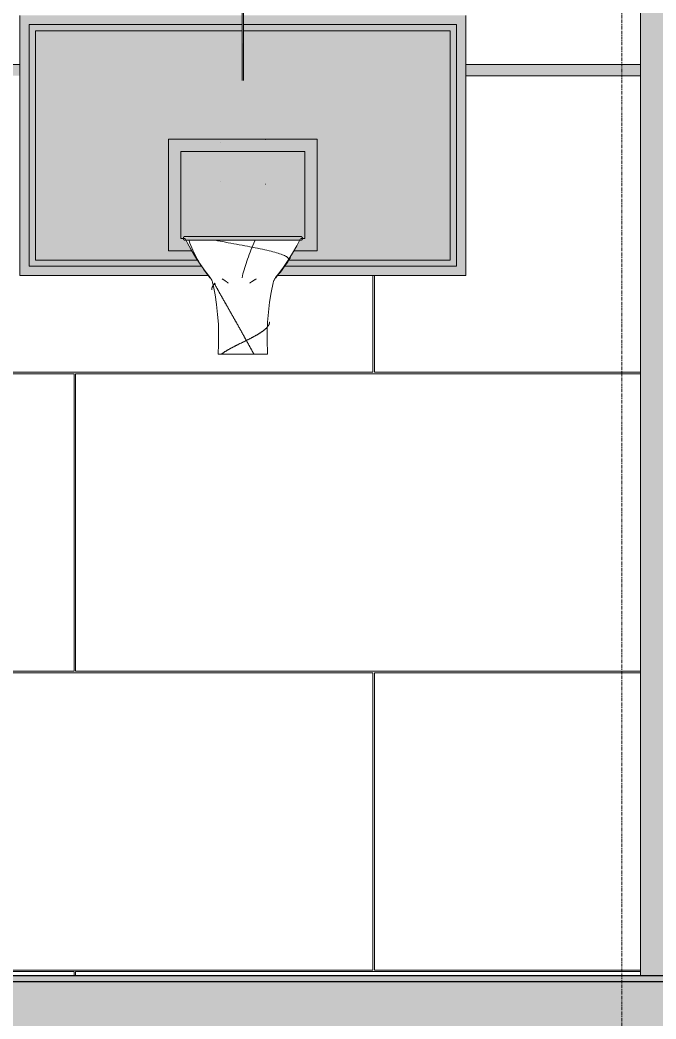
# Model space of a CAD drawing. Header units: inches. Extents: x 21380 to 98133, y -290 to 853.
# Drawn here: x 25586.2 to 25688.9, y -6 to 155.2 of the extents above; entities that cross this region are included whole.
import ezdxf

# ---------------------------------------------------------------- set-up
doc = ezdxf.new("R2010")
doc.units = ezdxf.units.IN
doc.header["$MEASUREMENT"] = 0
doc.linetypes.add('Grid Line 1_2_', pattern=[0.875, 0.5, -0.125, 0.125, -0.125])
for name, color, linetype, lineweight in [('A-FLOR', 192, 'Continuous', 9), ('A-FLOR-LEVL', 51, 'Continuous', 9), ('A-FLOR-PATT', 8, 'Continuous', 25), ('A-WALL', 113, 'Continuous', 9), ('A-WALL-PATT', 111, 'Continuous', 25), ('C-TOPO', 7, 'Continuous', 9), ('Q-SPCQ', 91, 'Continuous', 9), ('S-BEAM', 12, 'Continuous', 9), ('S-GRID', 1, 'Continuous', 9)]:
    doc.layers.add(name, color=color, linetype=linetype, lineweight=lineweight)

# ---------------------------------------------------------------- blocks, each defined once
blk = doc.blocks.new('Struct_Xcel_Sports Complex_rvt-1-Building Section - East_West looking North')
at = {"layer": 'A-FLOR-PATT', "lineweight": 9}
h = blk.add_hatch(dxfattribs=at)
h.set_pattern_fill('FP_8', style=0, pattern_type=2)
h.set_pattern_definition([(50, (22097.104, 100.19), (55.0854, -4.81984), [5.76, -63.36]), (355, (22097.104, 100.19), (-10.6557, 57.7685), [4.608, -50.688]), (100.451, (22101.695, 99.787), (44.4295, 52.94866), [4.895, -53.848]), (46.184, (22097.104, 115.55), (81.9644, -12.7121), [8.64, -95.04]), (96.636, (22103.935, 114.49), (71.7815, 74.8124), [7.343, -80.772]), (351.184, (22097.1, 115.55), (71.782, 74.8124), [6.912, -76.032]), (21, (22104.784, 111.71), (45.84207, -30.92146), [5.76, -63.36]), (326, (22104.784, 111.71), (18.6871, 55.6915), [4.608, -50.688]), (71.451, (22108.605, 109.13), (64.5289, 24.7701), [4.895, -53.848]), (37.5, (22097.104, 100.189), (0.93389, 25.56682), [2.534, -47.539, 2.534, -48.922, -50.88]), (37.5, (22097.104, 100.189), (0.93389, 25.56682), [-101.53, 2.534, -48.346]), (7.5, (22097.104, 100.19), (20.20404, 30.2913), [2.534, -26.803, 2.534, -46.387, -19.392]), (7.5, (22097.104, 100.19), (20.20404, 30.2913), [-78.259, 2.534, -16.858]), (327.5, (22079.978, 100.19), (40.99778, -1.7324), [2.534, -16.666, 2.534, -57.37, -79.488]), (327.5, (22079.978, 100.19), (40.99778, -1.7324), [-79.104, 2.534, -76.954]), (317.5, (22072.298, 100.19), (44.78888, 7.68784), [2.534, -22.426, 2.534, -37.248, -56.448]), (317.5, (22072.298, 100.19), (44.78888, 7.68784), [-64.742, 2.534, -53.914])])
h.paths.add_polyline_path([(22772.64, -6), (26273.39, -6), (26273.39, 0), (22772.64, 0), (22772.64, -1.69)], flags=0)
at = {"layer": 'A-FLOR', "color": 250, "lineweight": 25}
blk.add_line((26273.39, 0), (22772.64, 0), dxfattribs=at)
blk = doc.blocks.new('FP_7-Building Section - East_West looking North')
at = {"layer": 'Q-SPCQ', "flags": 128}
for points in [[(25618.17, 101.31), (25618.25, 102.92), (25618.26, 104.52), (25618.21, 106.13), (25618.09, 107.73), (25617.91, 109.33), (25617.67, 110.91), (25617.36, 112.49), (25617.28, 112.85)], [(25627.07, 112.85), (25626.74, 111.28), (25626.49, 109.69), (25626.29, 108.1), (25626.16, 106.5), (25626.09, 104.89), (25626.09, 103.29), (25626.15, 101.68), (25626.17, 101.31)]]:
    blk.add_lwpolyline(points, dxfattribs=at)
blk = doc.blocks.new('FP_8-Building Section - East_West looking North')
at = {"layer": 'Q-SPCQ'}
for p, q in [((25617.18, 111.97), (25617.17, 111.94)), ((25617.17, 111.94), (25617.17, 111.91)), ((25617.17, 111.91), (25617.17, 111.87)), ((25617.17, 111.87), (25617.17, 111.84)), ((25617.17, 111.84), (25617.17, 111.81)), ((25617.17, 111.81), (25617.17, 111.77)), ((25617.17, 111.77), (25617.17, 111.74)), ((25617.17, 111.74), (25617.18, 111.7)), ((25617.19, 112.04), (25617.18, 112.01)), ((25617.18, 112.01), (25617.18, 111.97)), ((25617.2, 112.07), (25617.19, 112.04)), ((25617.21, 112.11), (25617.2, 112.07)), ((25617.22, 112.14), (25617.21, 112.11)), ((25617.24, 112.17), (25617.22, 112.14)), ((25617.25, 112.21), (25617.24, 112.17)), ((25617.26, 112.24), (25617.25, 112.21)), ((25617.28, 112.27), (25617.26, 112.24)), ((25617.3, 112.31), (25617.28, 112.27)), ((25617.32, 112.34), (25617.3, 112.31)), ((25617.34, 112.37), (25617.32, 112.34)), ((25617.36, 112.41), (25617.34, 112.37)), ((25617.39, 112.44), (25617.36, 112.41)), ((25617.41, 112.47), (25617.39, 112.44)), ((25617.44, 112.51), (25617.41, 112.47)), ((25617.47, 112.54), (25617.44, 112.51)), ((25617.49, 112.57), (25617.47, 112.54)), ((25617.52, 112.61), (25617.49, 112.57)), ((25617.56, 112.64), (25617.52, 112.61)), ((25617.55, 112.77), (25617.59, 112.71)), ((25617.59, 112.67), (25617.56, 112.64)), ((25617.62, 112.71), (25617.59, 112.67)), ((25617.59, 112.71), (25617.62, 112.64)), ((25617.66, 112.74), (25617.62, 112.71)), ((25617.62, 112.64), (25617.66, 112.57)), ((25617.7, 112.77), (25617.66, 112.74)), ((25617.66, 112.57), (25617.69, 112.51)), ((25617.69, 112.51), (25617.73, 112.44)), ((25617.73, 112.44), (25617.76, 112.38)), ((25617.76, 112.38), (25617.8, 112.31)), ((25617.8, 112.31), (25617.83, 112.24)), ((25617.83, 112.24), (25617.87, 112.18)), ((25617.87, 112.18), (25617.91, 112.11)), ((25617.91, 112.11), (25617.94, 112.04)), ((25617.94, 112.04), (25617.98, 111.98)), ((25617.98, 111.98), (25618.01, 111.91)), ((25618.01, 111.91), (25618.05, 111.84)), ((25618.05, 111.84), (25618.09, 111.77)), ((25618.09, 111.77), (25618.12, 111.71)), ((25618.12, 111.71), (25618.16, 111.64)), ((25618.16, 111.64), (25618.2, 111.57)), ((25618.2, 111.57), (25618.23, 111.51)), ((25618.23, 111.51), (25618.27, 111.44)), ((25618.27, 111.44), (25618.31, 111.37)), ((25618.31, 111.37), (25618.35, 111.31)), ((25618.35, 111.31), (25618.38, 111.24)), ((25618.38, 111.24), (25618.42, 111.17)), ((25618.42, 111.17), (25618.46, 111.11)), ((25618.46, 111.11), (25618.5, 111.04)), ((25618.5, 111.04), (25618.53, 110.97)), ((25618.53, 110.97), (25618.57, 110.9)), ((25618.57, 110.9), (25618.61, 110.84)), ((25618.61, 110.84), (25618.65, 110.77)), ((25618.65, 110.77), (25618.68, 110.7)), ((25618.68, 110.7), (25618.72, 110.64)), ((25618.72, 110.64), (25618.76, 110.57)), ((25618.76, 110.57), (25618.8, 110.5)), ((25618.8, 110.5), (25618.84, 110.43)), ((25618.84, 110.43), (25618.87, 110.37)), ((25618.87, 110.37), (25618.91, 110.3)), ((25618.91, 110.3), (25618.95, 110.23)), ((25618.95, 110.23), (25618.99, 110.17)), ((25618.99, 110.17), (25619.03, 110.1)), ((25619.03, 110.1), (25619.06, 110.03)), ((25619.06, 110.03), (25619.1, 109.96)), ((25619.1, 109.96), (25619.14, 109.9)), ((25619.14, 109.9), (25619.18, 109.83)), ((25619.18, 109.83), (25619.22, 109.76)), ((25619.22, 109.76), (25619.26, 109.69)), ((25619.26, 109.69), (25619.29, 109.63)), ((25619.29, 109.63), (25619.33, 109.56)), ((25619.33, 109.56), (25619.37, 109.49)), ((25619.37, 109.49), (25619.41, 109.42)), ((25619.41, 109.42), (25619.45, 109.36)), ((25619.45, 109.36), (25619.49, 109.29)), ((25619.49, 109.29), (25619.52, 109.22)), ((25619.52, 109.22), (25619.56, 109.15)), ((25619.56, 109.15), (25619.6, 109.09)), ((25619.6, 109.09), (25619.64, 109.02)), ((25619.64, 109.02), (25619.68, 108.95)), ((25619.68, 108.95), (25619.72, 108.88)), ((25619.72, 108.88), (25619.76, 108.82)), ((25619.76, 108.82), (25619.79, 108.75)), ((25619.79, 108.75), (25619.83, 108.68)), ((25619.83, 108.68), (25619.87, 108.61)), ((25619.87, 108.61), (25619.91, 108.54)), ((25619.91, 108.54), (25619.95, 108.48)), ((25619.95, 108.48), (25619.99, 108.41)), ((25619.99, 108.41), (25620.03, 108.34)), ((25620.03, 108.34), (25620.06, 108.27)), ((25620.06, 108.27), (25620.1, 108.21)), ((25620.1, 108.21), (25620.14, 108.14)), ((25620.14, 108.14), (25620.18, 108.07)), ((25620.18, 108.07), (25620.22, 108)), ((25620.22, 108), (25620.26, 107.94)), ((25620.26, 107.94), (25620.3, 107.87)), ((25620.3, 107.87), (25620.33, 107.8)), ((25620.33, 107.8), (25620.37, 107.73)), ((25620.37, 107.73), (25620.41, 107.66)), ((25620.41, 107.66), (25620.45, 107.6)), ((25620.45, 107.6), (25620.49, 107.53)), ((25620.49, 107.53), (25620.53, 107.46)), ((25620.53, 107.46), (25620.57, 107.39)), ((25620.57, 107.39), (25620.6, 107.32)), ((25620.6, 107.32), (25620.64, 107.26)), ((25620.64, 107.26), (25620.68, 107.19)), ((25620.68, 107.19), (25620.72, 107.12)), ((25620.72, 107.12), (25620.76, 107.05)), ((25620.76, 107.05), (25620.8, 106.98)), ((25620.8, 106.98), (25620.84, 106.92)), ((25620.84, 106.92), (25620.87, 106.85)), ((25620.87, 106.85), (25620.91, 106.78)), ((25620.91, 106.78), (25620.95, 106.71)), ((25620.95, 106.71), (25620.99, 106.65)), ((25620.99, 106.65), (25621.03, 106.58)), ((25621.03, 106.58), (25621.07, 106.51)), ((25621.07, 106.51), (25621.1, 106.44)), ((25621.1, 106.44), (25621.14, 106.37)), ((25626.5, 106.49), (25626.49, 106.46)), ((25626.49, 106.46), (25626.49, 106.42)), ((25621.14, 106.37), (25621.18, 106.31)), ((25621.18, 106.31), (25621.22, 106.24)), ((25621.22, 106.24), (25621.26, 106.17)), ((25621.26, 106.17), (25621.3, 106.1)), ((25621.3, 106.1), (25621.33, 106.03)), ((25621.33, 106.03), (25621.37, 105.97)), ((25621.37, 105.97), (25621.41, 105.9)), ((25621.41, 105.9), (25621.45, 105.83)), ((25621.45, 105.83), (25621.49, 105.76)), ((25621.49, 105.76), (25621.52, 105.69)), ((25621.52, 105.69), (25621.56, 105.62)), ((25621.56, 105.62), (25621.6, 105.56)), ((25621.6, 105.56), (25621.64, 105.49)), ((25621.64, 105.49), (25621.68, 105.42)), ((25621.68, 105.42), (25621.71, 105.35)), ((25621.71, 105.35), (25621.75, 105.28)), ((25621.75, 105.28), (25621.79, 105.22)), ((25621.79, 105.22), (25621.83, 105.15)), ((25621.83, 105.15), (25621.87, 105.08)), ((25621.87, 105.08), (25621.9, 105.01)), ((25621.9, 105.01), (25621.94, 104.94)), ((25621.94, 104.94), (25621.98, 104.88)), ((25621.98, 104.88), (25622.02, 104.81)), ((25625.08, 104.82), (25625.03, 104.78)), ((25625.13, 104.85), (25625.08, 104.82)), ((25625.18, 104.89), (25625.13, 104.85)), ((25625.23, 104.92), (25625.18, 104.89)), ((25625.28, 104.96), (25625.23, 104.92)), ((25625.33, 104.99), (25625.28, 104.96)), ((25625.38, 105.03), (25625.33, 104.99)), ((25625.43, 105.06), (25625.38, 105.03)), ((25625.47, 105.1), (25625.43, 105.06)), ((25625.52, 105.13), (25625.47, 105.1)), ((25625.56, 105.17), (25625.52, 105.13)), ((25625.61, 105.2), (25625.56, 105.17)), ((25625.65, 105.24), (25625.61, 105.2)), ((25625.69, 105.27), (25625.65, 105.24)), ((25625.73, 105.31), (25625.69, 105.27)), ((25625.77, 105.34), (25625.73, 105.31)), ((25625.81, 105.38), (25625.77, 105.34)), ((25625.85, 105.41), (25625.81, 105.38)), ((25625.89, 105.45), (25625.85, 105.41)), ((25625.92, 105.48), (25625.89, 105.45)), ((25625.96, 105.52), (25625.92, 105.48)), ((25625.99, 105.55), (25625.96, 105.52)), ((25626.02, 105.58), (25625.99, 105.55)), ((25626.06, 105.62), (25626.02, 105.58)), ((25626.09, 105.65), (25626.06, 105.62)), ((25626.12, 105.69), (25626.09, 105.65)), ((25626.15, 105.72), (25626.12, 105.69)), ((25626.17, 105.76), (25626.15, 105.72)), ((25626.2, 105.79), (25626.17, 105.76)), ((25626.22, 105.83), (25626.2, 105.79)), ((25626.25, 105.86), (25626.22, 105.83)), ((25626.27, 105.9), (25626.25, 105.86)), ((25626.29, 105.93), (25626.27, 105.9)), ((25626.32, 105.97), (25626.29, 105.93)), ((25626.34, 106), (25626.32, 105.97)), ((25626.36, 106.04), (25626.34, 106)), ((25626.37, 106.07), (25626.36, 106.04)), ((25626.39, 106.11), (25626.37, 106.07)), ((25626.41, 106.14), (25626.39, 106.11)), ((25626.42, 106.18), (25626.41, 106.14)), ((25626.43, 106.21), (25626.42, 106.18)), ((25626.44, 106.25), (25626.43, 106.21)), ((25626.46, 106.28), (25626.44, 106.25)), ((25626.47, 106.32), (25626.46, 106.28)), ((25626.48, 106.39), (25626.47, 106.35)), ((25626.47, 106.35), (25626.47, 106.32)), ((25626.49, 106.42), (25626.48, 106.39)), ((25622.02, 104.81), (25622.06, 104.74)), ((25622.1, 103.22), (25622.03, 103.18)), ((25622.06, 104.74), (25622.09, 104.67)), ((25622.09, 104.67), (25622.13, 104.6)), ((25622.17, 103.25), (25622.1, 103.22)), ((25622.13, 104.6), (25622.17, 104.54)), ((25622.17, 104.54), (25622.21, 104.47)), ((25622.25, 103.29), (25622.17, 103.25)), ((25622.21, 104.47), (25622.25, 104.4)), ((25622.25, 104.4), (25622.28, 104.33)), ((25622.32, 103.32), (25622.25, 103.29)), ((25622.28, 104.33), (25622.32, 104.26)), ((25622.32, 104.26), (25622.36, 104.19)), ((25622.39, 103.35), (25622.32, 103.32)), ((25622.36, 104.19), (25622.4, 104.13)), ((25622.46, 103.39), (25622.39, 103.35)), ((25622.4, 104.13), (25622.43, 104.06)), ((25622.43, 104.06), (25622.47, 103.99)), ((25622.53, 103.42), (25622.46, 103.39)), ((25622.47, 103.99), (25622.51, 103.92)), ((25622.51, 103.92), (25622.55, 103.85)), ((25622.6, 103.46), (25622.53, 103.42)), ((25622.55, 103.85), (25622.59, 103.79)), ((25622.59, 103.79), (25622.62, 103.72)), ((25622.67, 103.49), (25622.6, 103.46)), ((25622.62, 103.72), (25622.66, 103.65)), ((25622.66, 103.65), (25622.7, 103.58)), ((25622.74, 103.53), (25622.67, 103.49)), ((25622.7, 103.58), (25622.74, 103.51)), ((25622.81, 103.56), (25622.74, 103.53)), ((25622.74, 103.51), (25622.77, 103.45)), ((25622.77, 103.45), (25622.81, 103.38)), ((25622.88, 103.6), (25622.81, 103.56)), ((25622.81, 103.38), (25622.85, 103.31)), ((25622.85, 103.31), (25622.89, 103.24)), ((25622.95, 103.63), (25622.88, 103.6)), ((25622.89, 103.24), (25622.92, 103.17)), ((25623.02, 103.67), (25622.95, 103.63)), ((25623.09, 103.7), (25623.02, 103.67)), ((25623.16, 103.74), (25623.09, 103.7)), ((25623.23, 103.77), (25623.16, 103.74)), ((25623.3, 103.81), (25623.23, 103.77)), ((25623.36, 103.84), (25623.3, 103.81)), ((25623.43, 103.88), (25623.36, 103.84)), ((25623.5, 103.91), (25623.43, 103.88)), ((25623.57, 103.95), (25623.5, 103.91)), ((25623.63, 103.98), (25623.57, 103.95)), ((25623.7, 104.02), (25623.63, 103.98)), ((25623.77, 104.05), (25623.7, 104.02)), ((25623.83, 104.09), (25623.77, 104.05)), ((25623.9, 104.12), (25623.83, 104.09)), ((25623.96, 104.16), (25623.9, 104.12)), ((25624.03, 104.19), (25623.96, 104.16)), ((25624.09, 104.23), (25624.03, 104.19)), ((25624.15, 104.26), (25624.09, 104.23)), ((25624.22, 104.3), (25624.15, 104.26)), ((25624.28, 104.33), (25624.22, 104.3)), ((25624.34, 104.37), (25624.28, 104.33)), ((25624.4, 104.4), (25624.34, 104.37)), ((25624.46, 104.44), (25624.4, 104.4)), ((25624.52, 104.47), (25624.46, 104.44)), ((25624.58, 104.5), (25624.52, 104.47)), ((25624.64, 104.54), (25624.58, 104.5)), ((25624.7, 104.57), (25624.64, 104.54)), ((25624.75, 104.61), (25624.7, 104.57)), ((25624.81, 104.64), (25624.75, 104.61)), ((25624.86, 104.68), (25624.81, 104.64)), ((25624.92, 104.71), (25624.86, 104.68)), ((25624.97, 104.75), (25624.92, 104.71)), ((25625.03, 104.78), (25624.97, 104.75)), ((25619.12, 101.61), (25619.07, 101.58)), ((25619.17, 101.65), (25619.12, 101.61)), ((25619.23, 101.68), (25619.17, 101.65)), ((25619.28, 101.72), (25619.23, 101.68)), ((25619.34, 101.75), (25619.28, 101.72)), ((25619.39, 101.79), (25619.34, 101.75)), ((25619.45, 101.82), (25619.39, 101.79)), ((25619.51, 101.86), (25619.45, 101.82)), ((25619.56, 101.89), (25619.51, 101.86)), ((25619.62, 101.93), (25619.56, 101.89)), ((25619.68, 101.96), (25619.62, 101.93)), ((25619.74, 102), (25619.68, 101.96)), ((25619.8, 102.03), (25619.74, 102)), ((25619.86, 102.07), (25619.8, 102.03)), ((25619.93, 102.1), (25619.86, 102.07)), ((25619.99, 102.14), (25619.93, 102.1)), ((25620.05, 102.17), (25619.99, 102.14)), ((25620.11, 102.21), (25620.05, 102.17)), ((25620.18, 102.24), (25620.11, 102.21)), ((25620.24, 102.27), (25620.18, 102.24)), ((25620.31, 102.31), (25620.24, 102.27)), ((25620.37, 102.34), (25620.31, 102.31)), ((25620.44, 102.38), (25620.37, 102.34)), ((25620.5, 102.41), (25620.44, 102.38)), ((25620.57, 102.45), (25620.5, 102.41)), ((25620.64, 102.48), (25620.57, 102.45)), ((25620.7, 102.52), (25620.64, 102.48)), ((25620.77, 102.55), (25620.7, 102.52)), ((25620.84, 102.59), (25620.77, 102.55)), ((25620.91, 102.62), (25620.84, 102.59)), ((25620.98, 102.66), (25620.91, 102.62)), ((25621.05, 102.69), (25620.98, 102.66)), ((25621.12, 102.73), (25621.05, 102.69)), ((25621.19, 102.76), (25621.12, 102.73)), ((25621.26, 102.8), (25621.19, 102.76)), ((25621.33, 102.83), (25621.26, 102.8)), ((25621.4, 102.87), (25621.33, 102.83)), ((25621.47, 102.9), (25621.4, 102.87)), ((25621.54, 102.94), (25621.47, 102.9)), ((25621.61, 102.97), (25621.54, 102.94)), ((25621.68, 103.01), (25621.61, 102.97)), ((25621.75, 103.04), (25621.68, 103.01)), ((25621.82, 103.08), (25621.75, 103.04)), ((25621.89, 103.11), (25621.82, 103.08)), ((25621.96, 103.15), (25621.89, 103.11)), ((25622.03, 103.18), (25621.96, 103.15)), ((25622.92, 103.17), (25622.96, 103.1)), ((25622.96, 103.1), (25623, 103.04)), ((25623, 103.04), (25623.04, 102.97)), ((25623.04, 102.97), (25623.07, 102.9)), ((25623.07, 102.9), (25623.11, 102.83)), ((25623.11, 102.83), (25623.15, 102.76)), ((25623.15, 102.76), (25623.19, 102.7)), ((25623.19, 102.7), (25623.22, 102.63)), ((25623.22, 102.63), (25623.26, 102.56)), ((25623.26, 102.56), (25623.3, 102.49)), ((25623.3, 102.49), (25623.34, 102.42)), ((25623.34, 102.42), (25623.37, 102.36)), ((25623.37, 102.36), (25623.41, 102.29)), ((25623.41, 102.29), (25623.45, 102.22)), ((25623.45, 102.22), (25623.49, 102.15)), ((25623.49, 102.15), (25623.52, 102.08)), ((25623.52, 102.08), (25623.56, 102.02)), ((25623.56, 102.02), (25623.6, 101.95)), ((25623.6, 101.95), (25623.64, 101.88)), ((25623.64, 101.88), (25623.67, 101.81)), ((25623.67, 101.81), (25623.71, 101.74)), ((25623.71, 101.74), (25623.75, 101.68)), ((25623.75, 101.68), (25623.78, 101.61)), ((25623.78, 101.61), (25623.82, 101.54)), ((25618.77, 101.37), (25618.73, 101.34)), ((25618.82, 101.4), (25618.77, 101.37)), ((25618.87, 101.44), (25618.82, 101.4)), ((25618.92, 101.47), (25618.87, 101.44)), ((25618.97, 101.51), (25618.92, 101.47)), ((25619.02, 101.54), (25618.97, 101.51)), ((25619.07, 101.58), (25619.02, 101.54)), ((25623.82, 101.54), (25623.86, 101.47)), ((25623.86, 101.47), (25623.9, 101.4)), ((25623.9, 101.4), (25623.93, 101.34))]:
    blk.add_line(p, q, dxfattribs=at)
blk = doc.blocks.new('FP_9-Building Section - East_West looking North')
at = {"layer": 'Q-SPCQ', "flags": 128}
for points in [[(25616.89, 113.66), (25616.06, 114.73), (25615.28, 115.84), (25614.54, 116.97), (25613.84, 118.14), (25613.2, 119.33), (25612.86, 120)], [(25631.49, 120), (25630.87, 118.8), (25630.2, 117.62), (25629.49, 116.46), (25628.73, 115.34), (25627.92, 114.25), (25627.46, 113.66)]]:
    blk.add_lwpolyline(points, dxfattribs=at)
blk = doc.blocks.new('FP_10-Building Section - East_West looking North')
at = {"layer": 'Q-SPCQ'}
for p, q in [((25613.44, 119.7), (25613.48, 119.59)), ((25613.48, 119.59), (25613.62, 119.21)), ((25618.05, 119.63), (25617.7, 119.7)), ((25618.48, 119.55), (25618.05, 119.63)), ((25618.92, 119.47), (25618.48, 119.55)), ((25619.36, 119.38), (25618.92, 119.47)), ((25619.8, 119.3), (25619.36, 119.38)), ((25624.1, 119.59), (25623.94, 119.21)), ((25624.16, 119.72), (25624.1, 119.59)), ((25613.62, 119.21), (25613.77, 118.84)), ((25613.77, 118.84), (25613.92, 118.47)), ((25613.92, 118.47), (25614.09, 118.11)), ((25614.09, 118.11), (25614.26, 117.75)), ((25614.26, 117.75), (25614.43, 117.38)), ((25620.25, 119.22), (25619.8, 119.3)), ((25620.7, 119.14), (25620.25, 119.22)), ((25621.14, 119.06), (25620.7, 119.14)), ((25621.59, 118.97), (25621.14, 119.06)), ((25622.03, 118.89), (25621.59, 118.97)), ((25622.46, 118.81), (25622.03, 118.89)), ((25622.9, 118.73), (25622.46, 118.81)), ((25623.32, 118.65), (25622.9, 118.73)), ((25623.33, 117.75), (25623.19, 117.38)), ((25623.74, 118.57), (25623.32, 118.65)), ((25623.48, 118.11), (25623.33, 117.75)), ((25623.63, 118.47), (25623.48, 118.11)), ((25623.78, 118.84), (25623.63, 118.47)), ((25624.15, 118.49), (25623.74, 118.57)), ((25623.94, 119.21), (25623.78, 118.84)), ((25624.55, 118.41), (25624.15, 118.49)), ((25624.94, 118.33), (25624.55, 118.41)), ((25625.33, 118.24), (25624.94, 118.33)), ((25625.69, 118.16), (25625.33, 118.24)), ((25626.05, 118.08), (25625.69, 118.16)), ((25626.39, 118), (25626.05, 118.08)), ((25626.72, 117.92), (25626.39, 118)), ((25627.03, 117.84), (25626.72, 117.92)), ((25627.33, 117.76), (25627.03, 117.84)), ((25627.61, 117.68), (25627.33, 117.76)), ((25614.43, 117.38), (25614.62, 117.03)), ((25614.62, 117.03), (25614.81, 116.67)), ((25614.81, 116.67), (25615.01, 116.32)), ((25615.01, 116.32), (25615.22, 115.97)), ((25622.8, 116.32), (25622.69, 115.97)), ((25622.93, 116.67), (25622.8, 116.32)), ((25623.06, 117.03), (25622.93, 116.67)), ((25623.19, 117.38), (25623.06, 117.03)), ((25627.87, 117.6), (25627.61, 117.68)), ((25628.11, 117.53), (25627.87, 117.6)), ((25628.34, 117.45), (25628.11, 117.53)), ((25628.55, 117.37), (25628.34, 117.45)), ((25628.74, 117.29), (25628.55, 117.37)), ((25628.91, 117.21), (25628.74, 117.29)), ((25629.06, 117.13), (25628.91, 117.21)), ((25629.2, 117.05), (25629.06, 117.13)), ((25629.31, 116.97), (25629.2, 117.05)), ((25629.44, 116.24), (25629.21, 115.9)), ((25629.4, 116.89), (25629.31, 116.97)), ((25629.48, 116.82), (25629.4, 116.89)), ((25629.66, 116.58), (25629.44, 116.24)), ((25629.53, 116.74), (25629.48, 116.82)), ((25629.57, 116.66), (25629.53, 116.74)), ((25629.56, 116.43), (25629.58, 116.5)), ((25629.58, 116.58), (25629.57, 116.66)), ((25629.58, 116.5), (25629.58, 116.58)), ((25629.88, 116.92), (25629.66, 116.58)), ((25615.22, 115.97), (25615.43, 115.62)), ((25615.43, 115.62), (25615.65, 115.28)), ((25615.65, 115.28), (25615.88, 114.94)), ((25615.88, 114.94), (25616.11, 114.6)), ((25616.11, 114.6), (25616.35, 114.27)), ((25622.28, 114.6), (25622.19, 114.27)), ((25622.37, 114.94), (25622.28, 114.6)), ((25622.47, 115.28), (25622.37, 114.94)), ((25622.57, 115.62), (25622.47, 115.28)), ((25622.69, 115.97), (25622.57, 115.62)), ((25628.24, 114.57), (25627.99, 114.25)), ((25628.49, 114.9), (25628.24, 114.57)), ((25628.73, 115.23), (25628.49, 114.9)), ((25628.97, 115.56), (25628.73, 115.23)), ((25629.21, 115.9), (25628.97, 115.56)), ((25616.35, 114.27), (25616.6, 113.94)), ((25616.6, 113.94), (25616.85, 113.61)), ((25622.11, 113.94), (25622.04, 113.61)), ((25622.19, 114.27), (25622.11, 113.94)), ((25627.73, 113.93), (25627.47, 113.61)), ((25627.99, 114.25), (25627.73, 113.93))]:
    blk.add_line(p, q, dxfattribs=at)
blk = doc.blocks.new('FP_11-Building Section - East_West looking North')
at = {"layer": 'Q-SPCQ', "flags": 128}
for points in [[(25617.28, 112.85), (25617.26, 112.93), (25617.24, 113), (25617.21, 113.08), (25617.19, 113.15), (25617.16, 113.23), (25617.12, 113.3), (25617.08, 113.37), (25617.04, 113.44), (25617, 113.51), (25616.96, 113.57), (25616.91, 113.64), (25616.89, 113.66)], [(25627.46, 113.66), (25627.41, 113.6), (25627.36, 113.53), (25627.32, 113.47), (25627.28, 113.4), (25627.24, 113.33), (25627.21, 113.26), (25627.17, 113.18), (25627.14, 113.11), (25627.12, 113.03), (25627.09, 112.96), (25627.07, 112.88), (25627.07, 112.85)]]:
    blk.add_lwpolyline(points, dxfattribs=at)
blk = doc.blocks.new('FP_12-Building Section - East_West looking North')
at = {"layer": 'Q-SPCQ'}
for p, q in [((25618.84, 113.45), (25618.86, 113.44)), ((25618.86, 113.44), (25618.88, 113.43)), ((25618.88, 113.43), (25618.9, 113.41)), ((25618.9, 113.41), (25618.92, 113.4)), ((25618.92, 113.4), (25618.95, 113.39)), ((25618.95, 113.39), (25618.97, 113.38)), ((25618.97, 113.38), (25618.99, 113.37)), ((25618.99, 113.37), (25619.01, 113.35)), ((25619.01, 113.35), (25619.03, 113.34)), ((25619.03, 113.34), (25619.05, 113.33)), ((25619.05, 113.33), (25619.07, 113.32)), ((25619.07, 113.32), (25619.09, 113.3)), ((25619.09, 113.3), (25619.11, 113.29)), ((25619.11, 113.29), (25619.13, 113.28)), ((25619.13, 113.28), (25619.15, 113.26)), ((25619.15, 113.26), (25619.17, 113.25)), ((25619.17, 113.25), (25619.19, 113.24)), ((25619.19, 113.24), (25619.21, 113.22)), ((25619.21, 113.22), (25619.23, 113.21)), ((25619.23, 113.21), (25619.25, 113.2)), ((25619.25, 113.2), (25619.27, 113.19)), ((25619.27, 113.19), (25619.29, 113.17)), ((25619.29, 113.17), (25619.31, 113.16)), ((25619.31, 113.16), (25619.33, 113.14)), ((25619.33, 113.14), (25619.35, 113.13)), ((25619.35, 113.13), (25619.36, 113.12)), ((25619.36, 113.12), (25619.38, 113.1)), ((25619.38, 113.1), (25619.4, 113.09)), ((25619.4, 113.09), (25619.42, 113.08)), ((25619.42, 113.08), (25619.44, 113.06)), ((25619.44, 113.06), (25619.46, 113.05)), ((25619.46, 113.05), (25619.48, 113.03)), ((25619.48, 113.03), (25619.5, 113.02)), ((25619.5, 113.02), (25619.52, 113.01)), ((25619.52, 113.01), (25619.53, 112.99)), ((25619.53, 112.99), (25619.55, 112.98)), ((25619.55, 112.98), (25619.57, 112.96)), ((25619.57, 112.96), (25619.59, 112.95)), ((25619.59, 112.95), (25619.61, 112.93)), ((25619.61, 112.93), (25619.63, 112.92)), ((25619.63, 112.92), (25619.64, 112.91)), ((25619.64, 112.91), (25619.66, 112.89)), ((25619.66, 112.89), (25619.68, 112.88)), ((25619.68, 112.88), (25619.7, 112.86)), ((25623.42, 112.89), (25623.4, 112.87)), ((25623.44, 112.9), (25623.42, 112.89)), ((25623.46, 112.91), (25623.44, 112.9)), ((25623.48, 112.93), (25623.46, 112.91)), ((25623.5, 112.94), (25623.48, 112.93)), ((25623.52, 112.96), (25623.5, 112.94)), ((25623.54, 112.97), (25623.52, 112.96)), ((25623.56, 112.98), (25623.54, 112.97)), ((25623.58, 113), (25623.56, 112.98)), ((25623.6, 113.01), (25623.58, 113)), ((25623.62, 113.02), (25623.6, 113.01)), ((25623.64, 113.04), (25623.62, 113.02)), ((25623.65, 113.05), (25623.64, 113.04)), ((25623.67, 113.06), (25623.65, 113.05)), ((25623.7, 113.08), (25623.67, 113.06)), ((25623.72, 113.09), (25623.7, 113.08)), ((25623.74, 113.1), (25623.72, 113.09)), ((25623.76, 113.12), (25623.74, 113.1)), ((25623.78, 113.13), (25623.76, 113.12)), ((25623.8, 113.14), (25623.78, 113.13)), ((25623.82, 113.16), (25623.8, 113.14)), ((25623.84, 113.17), (25623.82, 113.16)), ((25623.86, 113.18), (25623.84, 113.17)), ((25623.88, 113.2), (25623.86, 113.18)), ((25623.9, 113.21), (25623.88, 113.2)), ((25623.92, 113.22), (25623.9, 113.21)), ((25623.94, 113.23), (25623.92, 113.22)), ((25623.96, 113.25), (25623.94, 113.23)), ((25623.98, 113.26), (25623.96, 113.25)), ((25624, 113.27), (25623.98, 113.26)), ((25624.02, 113.28), (25624, 113.27)), ((25624.04, 113.3), (25624.02, 113.28)), ((25624.07, 113.31), (25624.04, 113.3)), ((25624.09, 113.32), (25624.07, 113.31)), ((25624.11, 113.33), (25624.09, 113.32)), ((25624.13, 113.34), (25624.11, 113.33)), ((25624.15, 113.36), (25624.13, 113.34)), ((25624.17, 113.37), (25624.15, 113.36)), ((25624.19, 113.38), (25624.17, 113.37)), ((25624.22, 113.39), (25624.19, 113.38)), ((25624.24, 113.4), (25624.22, 113.39)), ((25624.26, 113.42), (25624.24, 113.4)), ((25624.28, 113.43), (25624.26, 113.42)), ((25624.3, 113.44), (25624.28, 113.43)), ((25624.32, 113.45), (25624.3, 113.44)), ((25619.7, 112.86), (25619.72, 112.85)), ((25619.72, 112.85), (25619.74, 112.83)), ((25619.74, 112.83), (25619.75, 112.82)), ((25619.75, 112.82), (25619.77, 112.8)), ((25619.77, 112.8), (25619.79, 112.79)), ((25619.79, 112.79), (25619.81, 112.77)), ((25623.28, 112.79), (25623.27, 112.77)), ((25623.3, 112.8), (25623.28, 112.79)), ((25623.32, 112.82), (25623.3, 112.8)), ((25623.34, 112.83), (25623.32, 112.82)), ((25623.36, 112.85), (25623.34, 112.83)), ((25623.38, 112.86), (25623.36, 112.85)), ((25623.4, 112.87), (25623.38, 112.86))]:
    blk.add_line(p, q, dxfattribs=at)
blk = doc.blocks.new('Basketball_Backstop-Performance_Sports_Systems-3103-Ceiling_Hung - 27_-0_ to 27_-11 7_8_-706978-Building Section - East_West looking North')
at = {"layer": 'Q-SPCQ'}
h = blk.add_hatch(color=256, dxfattribs=at)
h.paths.add_polyline_path([(25622.17, 145.86), (25622.1, 208.89), (25622.04, 208.88), (25622.11, 145.88), (25622.14, 145.86)], flags=0)
h.paths.add_polyline_path([(25622.04, 208.98), (25622.1, 209.07), (25622.04, 209.07)], flags=0)
for points in [[(25622.17, 145.86), (25622.28, 145.96), (25622.29, 146.07), (25622.23, 208.89), (25622.17, 208.88), (25622.17, 149.67)], [(25622.65, 120), (25631.56, 120), (25631.76, 120.16), (25631.42, 120.28), (25631.06, 120.31), (25617.03, 120.28), (25615.77, 120.31), (25612.59, 120.16), (25612.85, 120), (25622.17, 120)], [(25621.17, 119.69), (25623.26, 119.74), (25625.42, 119.7), (25627.78, 119.71), (25628.91, 119.7), (25631.76, 119.84), (25631.42, 120), (25612.79, 120), (25612.59, 119.84), (25612.85, 119.73), (25614.06, 119.69), (25621.03, 119.69)], [(25625.3, 120.31), (25625.3, 120.31), (25625.15, 120.31)]]:
    blk.add_hatch(color=256, dxfattribs=at).paths.add_polyline_path(points, flags=0)
h = blk.add_hatch(color=256, dxfattribs=at)
h.paths.add_polyline_path([(25586.17, 114), (25616.65, 114), (25615.57, 115.5), (25587.67, 115.5), (25587.67, 154.5), (25622.04, 154.56), (25622.04, 156), (25586.17, 156), (25586.17, 115.49)], flags=0)
h.paths.add_polyline_path([(25658.17, 114), (25658.17, 156), (25622.29, 156), (25622.29, 154.5), (25656.67, 154.5), (25656.67, 115.5), (25628.77, 115.49), (25627.73, 114), (25644.58, 114)], flags=0)
h = blk.add_hatch(color=256, dxfattribs=at)
h.paths.add_polyline_path([(25587.67, 115.5), (25615.57, 115.5), (25614.76, 116.5), (25588.67, 116.5), (25588.67, 153.5), (25622.04, 153.5), (25622.04, 154.5), (25587.67, 154.5), (25587.67, 135.02)], flags=0)
h.paths.add_polyline_path([(25635.81, 115.5), (25656.67, 115.5), (25656.67, 154.5), (25622.29, 154.5), (25622.29, 153.5), (25655.67, 153.5), (25655.67, 116.5), (25629.43, 116.42), (25628.87, 115.5), (25631.42, 115.5)], flags=0)
h.paths.add_polyline_path([(25631.42, 118), (25634.17, 118), (25634.17, 136), (25610.17, 136), (25610.17, 118), (25613.98, 118.01), (25612.93, 119.72), (25612.79, 119.76), (25612.59, 119.84), (25612.72, 120), (25612.17, 120), (25612.17, 134), (25632.17, 134), (25632.17, 120), (25631.56, 120), (25631.76, 119.84), (25631.25, 119.58), (25630.37, 118), (25631.19, 118)], flags=0)
h = blk.add_hatch(color=256, dxfattribs=at)
h.paths.add_polyline_path([(25588.67, 116.5), (25614.86, 116.5), (25614.34, 117.36), (25613.9, 118), (25610.17, 118), (25610.17, 136), (25634.17, 136), (25634.17, 118), (25630.32, 117.92), (25629.59, 116.5), (25655.67, 116.5), (25655.67, 153.5), (25622.29, 153.5), (25622.23, 145.88), (25622.11, 145.88), (25622.04, 146.07), (25622.04, 153.5), (25588.67, 153.5), (25588.67, 135.02)], flags=0)
h.paths.add_polyline_path([(25631.56, 120), (25632.17, 120), (25632.17, 134), (25612.17, 134), (25612.17, 120), (25612.79, 120), (25612.61, 120.16), (25613.09, 120.29), (25614.07, 120.31), (25626.08, 120.31), (25631.56, 120.24), (25631.76, 120.16)], flags=0)
for p, q in [((25622.04, 208.89), (25622.04, 145.46)), ((25622.29, 145.46), (25622.29, 208.89)), ((25586.17, 156), (25586.17, 114)), ((25658.17, 114), (25658.17, 156)), ((25587.67, 115.5), (25587.67, 154.5)), ((25587.67, 154.5), (25622.09, 154.5)), ((25622.09, 154.5), (25587.67, 154.5)), ((25587.67, 154.5), (25587.67, 115.5)), ((25622.09, 153.5), (25588.67, 153.5)), ((25588.67, 153.5), (25588.67, 116.5)), ((25588.67, 116.5), (25588.67, 153.5)), ((25588.67, 153.5), (25622.09, 153.5)), ((25622.25, 154.5), (25656.67, 154.5)), ((25656.67, 154.5), (25622.25, 154.5)), ((25655.67, 153.5), (25622.25, 153.5)), ((25622.25, 153.5), (25655.67, 153.5)), ((25655.67, 116.5), (25655.67, 153.5)), ((25655.67, 153.5), (25655.67, 116.5)), ((25656.67, 154.5), (25656.67, 115.5)), ((25656.67, 115.5), (25656.67, 154.5)), ((25610.17, 118), (25610.17, 136)), ((25610.17, 136), (25634.17, 136)), ((25634.17, 136), (25610.17, 136)), ((25610.17, 136), (25610.17, 118)), ((25625.79, 135.94), (25625.8, 135.94)), ((25634.17, 136), (25634.17, 118)), ((25634.17, 118), (25634.17, 136)), ((25632.17, 134), (25612.17, 134)), ((25612.17, 134), (25612.17, 120)), ((25612.17, 120), (25612.17, 134)), ((25612.17, 134), (25632.17, 134)), ((25618.56, 135.44), (25618.55, 135.44)), ((25632.17, 120), (25632.17, 134)), ((25632.17, 134), (25632.17, 120)), ((25618.56, 129.25), (25618.55, 129.25)), ((25625.79, 128.75), (25625.8, 128.75)), ((25612.17, 120), (25612.79, 120)), ((25612.79, 120), (25612.17, 120)), ((25617.67, 120.31), (25619.05, 120.31)), ((25618.92, 120.31), (25618.67, 120.31)), ((25618.67, 120.3), (25618.67, 120.31)), ((25619.05, 120.31), (25625.3, 120.31)), ((25625.3, 120.31), (25626.67, 120.31)), ((25625.67, 120.31), (25625.42, 120.31)), ((25625.67, 120.31), (25625.67, 120.3)), ((25631.56, 120), (25632.17, 120)), ((25632.17, 120), (25631.56, 120)), ((25613.98, 118), (25610.17, 118)), ((25610.17, 118), (25613.98, 118)), ((25634.17, 118), (25630.37, 118)), ((25630.37, 118), (25634.17, 118)), ((25588.67, 116.5), (25614.86, 116.5)), ((25614.86, 116.5), (25588.67, 116.5)), ((25629.49, 116.5), (25655.67, 116.5)), ((25655.67, 116.5), (25629.49, 116.5)), ((25615.57, 115.5), (25587.67, 115.5)), ((25587.67, 115.5), (25615.57, 115.5)), ((25656.67, 115.5), (25628.78, 115.5)), ((25628.78, 115.5), (25656.67, 115.5)), ((25586.17, 114), (25616.65, 114)), ((25627.69, 114), (25658.17, 114)), ((25618.17, 101.31), (25626.13, 101.31))]:
    blk.add_line(p, q, dxfattribs=at)
at = {"layer": 'Q-SPCQ', "flags": 128}
for points in [[(25612.55, 120), (25612.55, 120.01), (25612.55, 120.02), (25612.55, 120.04), (25612.55, 120.05), (25612.56, 120.06), (25612.56, 120.07), (25612.56, 120.09), (25612.56, 120.1), (25612.57, 120.11), (25612.57, 120.12), (25612.58, 120.13), (25612.58, 120.14), (25612.59, 120.16), (25612.6, 120.17), (25612.6, 120.18), (25612.61, 120.19), (25612.62, 120.2), (25612.63, 120.21), (25612.63, 120.22), (25612.64, 120.22), (25612.65, 120.23), (25612.66, 120.24), (25612.67, 120.25), (25612.68, 120.26), (25612.69, 120.26), (25612.7, 120.27), (25612.71, 120.28), (25612.73, 120.28), (25612.74, 120.29), (25612.75, 120.29), (25612.76, 120.3), (25612.77, 120.3), (25612.78, 120.3), (25612.8, 120.31), (25612.81, 120.31), (25612.82, 120.31), (25612.83, 120.31), (25612.85, 120.31), (25612.86, 120.31), (25612.86, 120.31)], [(25612.86, 119.69), (25612.85, 119.69), (25612.84, 119.69), (25612.82, 119.69), (25612.81, 119.69), (25612.8, 119.69), (25612.79, 119.7), (25612.78, 119.7), (25612.76, 119.7), (25612.75, 119.71), (25612.74, 119.71), (25612.73, 119.72), (25612.72, 119.72), (25612.71, 119.73), (25612.7, 119.74), (25612.68, 119.74), (25612.67, 119.75), (25612.66, 119.76), (25612.66, 119.77), (25612.65, 119.77), (25612.64, 119.78), (25612.63, 119.79), (25612.62, 119.8), (25612.61, 119.81), (25612.61, 119.82), (25612.6, 119.83), (25612.59, 119.84), (25612.59, 119.85), (25612.58, 119.86), (25612.57, 119.88), (25612.57, 119.89), (25612.57, 119.9), (25612.56, 119.91), (25612.56, 119.92), (25612.56, 119.93), (25612.55, 119.95), (25612.55, 119.96), (25612.55, 119.97), (25612.55, 119.98), (25612.55, 120), (25612.55, 120)], [(25631.49, 120.31), (25631.48, 120.31), (25631.46, 120.31), (25631.42, 120.31), (25631.37, 120.31), (25631.3, 120.31), (25631.22, 120.31), (25631.12, 120.31), (25631.01, 120.31), (25630.89, 120.31), (25630.75, 120.31), (25630.6, 120.31), (25630.43, 120.31), (25630.26, 120.31), (25630.06, 120.31), (25629.86, 120.31), (25629.64, 120.31), (25629.42, 120.31), (25629.18, 120.31), (25628.92, 120.31), (25628.66, 120.31), (25628.39, 120.31), (25628.11, 120.31), (25627.82, 120.31), (25627.51, 120.31), (25627.21, 120.31), (25626.89, 120.31), (25626.56, 120.31), (25626.23, 120.31), (25625.89, 120.31), (25625.55, 120.31), (25625.2, 120.31), (25624.84, 120.31), (25624.49, 120.31), (25624.12, 120.31), (25623.76, 120.31), (25623.39, 120.31), (25623.02, 120.31), (25622.65, 120.31), (25622.27, 120.31), (25621.9, 120.31), (25621.53, 120.31), (25621.16, 120.31), (25620.79, 120.31), (25620.42, 120.31), (25620.06, 120.31), (25619.7, 120.31), (25619.34, 120.31), (25618.99, 120.31), (25618.64, 120.31), (25618.3, 120.31), (25617.96, 120.31), (25617.63, 120.31), (25617.31, 120.31), (25617, 120.31), (25616.69, 120.31), (25616.4, 120.31), (25616.11, 120.31), (25615.83, 120.31), (25615.56, 120.31), (25615.31, 120.31), (25615.06, 120.31), (25614.83, 120.31), (25614.6, 120.31), (25614.39, 120.31), (25614.19, 120.31), (25614.01, 120.31), (25613.84, 120.31), (25613.68, 120.31), (25613.53, 120.31), (25613.4, 120.31), (25613.28, 120.31), (25613.18, 120.31), (25613.09, 120.31), (25613.01, 120.31), (25612.95, 120.31), (25612.91, 120.31), (25612.88, 120.31), (25612.86, 120.31), (25612.86, 120.31)], [(25612.86, 120.31), (25612.87, 120.31), (25612.89, 120.31), (25612.93, 120.31), (25612.98, 120.31), (25613.05, 120.31), (25613.13, 120.31), (25613.22, 120.31), (25613.33, 120.31), (25613.46, 120.31), (25613.6, 120.31), (25613.75, 120.31), (25613.91, 120.31), (25614.09, 120.31), (25614.28, 120.31), (25614.49, 120.31), (25614.7, 120.31), (25614.93, 120.31), (25615.17, 120.31), (25615.42, 120.31), (25615.69, 120.31), (25615.96, 120.31), (25616.24, 120.31), (25616.53, 120.31), (25616.83, 120.31), (25617.14, 120.31), (25617.46, 120.31), (25617.78, 120.31), (25618.12, 120.31), (25618.46, 120.31), (25618.8, 120.31), (25619.15, 120.31), (25619.5, 120.31), (25619.86, 120.31), (25620.23, 120.31), (25620.59, 120.31), (25620.96, 120.31), (25621.33, 120.31), (25621.7, 120.31), (25622.07, 120.31), (25622.45, 120.31), (25622.82, 120.31), (25623.19, 120.31), (25623.56, 120.31), (25623.93, 120.31), (25624.29, 120.31), (25624.65, 120.31), (25625.01, 120.31), (25625.36, 120.31), (25625.71, 120.31), (25626.05, 120.31), (25626.38, 120.31), (25626.71, 120.31), (25627.03, 120.31)], [(25612.86, 119.69), (25612.87, 119.69), (25612.89, 119.69), (25612.93, 119.69), (25612.98, 119.69), (25613.05, 119.69), (25613.13, 119.69), (25613.22, 119.69), (25613.33, 119.69), (25613.46, 119.69), (25613.6, 119.69), (25613.75, 119.69), (25613.91, 119.69), (25614.09, 119.69), (25614.28, 119.69), (25614.49, 119.69), (25614.7, 119.69), (25614.93, 119.69), (25615.17, 119.69), (25615.42, 119.69), (25615.69, 119.69), (25615.96, 119.69), (25616.24, 119.69), (25616.53, 119.69), (25616.83, 119.69), (25617.14, 119.69), (25617.46, 119.69), (25617.78, 119.69), (25618.12, 119.69), (25618.46, 119.69), (25618.8, 119.69), (25619.15, 119.69), (25619.5, 119.69), (25619.86, 119.69), (25620.23, 119.69), (25620.59, 119.69), (25620.96, 119.69), (25621.33, 119.69), (25621.7, 119.69), (25622.07, 119.69), (25622.45, 119.69), (25622.82, 119.69), (25623.19, 119.69), (25623.56, 119.69), (25623.93, 119.69), (25624.29, 119.69), (25624.65, 119.69), (25625.01, 119.69), (25625.36, 119.69), (25625.71, 119.69), (25626.05, 119.69), (25626.38, 119.69), (25626.71, 119.69), (25627.04, 119.69), (25627.35, 119.69), (25627.65, 119.69), (25627.95, 119.69), (25628.24, 119.69), (25628.52, 119.69), (25628.78, 119.69), (25629.04, 119.69), (25629.29, 119.69), (25629.52, 119.69), (25629.74, 119.69), (25629.96, 119.69), (25630.15, 119.69), (25630.34, 119.69), (25630.51, 119.69), (25630.67, 119.69), (25630.82, 119.69), (25630.95, 119.69), (25631.07, 119.69), (25631.17, 119.69), (25631.26, 119.69), (25631.33, 119.69), (25631.39, 119.69), (25631.44, 119.69), (25631.47, 119.69), (25631.48, 119.69), (25631.49, 119.69)], [(25613.09, 119.69), (25613.01, 119.69), (25612.95, 119.69), (25612.91, 119.69), (25612.88, 119.69), (25612.86, 119.69), (25612.86, 119.69)], [(25627.04, 120.31), (25627.35, 120.31), (25627.65, 120.31), (25627.95, 120.31), (25628.24, 120.31), (25628.52, 120.31), (25628.78, 120.31), (25629.04, 120.31), (25629.29, 120.31), (25629.52, 120.31), (25629.74, 120.31), (25629.96, 120.31), (25630.15, 120.31), (25630.34, 120.31), (25630.51, 120.31), (25630.67, 120.31), (25630.82, 120.31), (25630.95, 120.31), (25631.07, 120.31), (25631.17, 120.31), (25631.26, 120.31), (25631.33, 120.31), (25631.39, 120.31), (25631.44, 120.31), (25631.47, 120.31), (25631.48, 120.31), (25631.49, 120.31)], [(25631.49, 119.69), (25631.48, 119.69), (25631.46, 119.69), (25631.42, 119.69), (25631.37, 119.69), (25631.3, 119.69), (25631.22, 119.69)], [(25631.49, 120.31), (25631.5, 120.31), (25631.51, 120.31), (25631.52, 120.31), (25631.54, 120.31), (25631.55, 120.31), (25631.56, 120.3), (25631.57, 120.3), (25631.58, 120.3), (25631.6, 120.29), (25631.61, 120.29), (25631.62, 120.28), (25631.63, 120.28), (25631.64, 120.27), (25631.65, 120.26), (25631.66, 120.26), (25631.67, 120.25), (25631.68, 120.24), (25631.69, 120.23), (25631.7, 120.23), (25631.71, 120.22), (25631.72, 120.21), (25631.73, 120.2), (25631.74, 120.19), (25631.74, 120.18), (25631.75, 120.17), (25631.76, 120.16), (25631.76, 120.15), (25631.77, 120.14), (25631.77, 120.12), (25631.78, 120.11), (25631.78, 120.1), (25631.79, 120.09), (25631.79, 120.08), (25631.79, 120.07), (25631.79, 120.05), (25631.8, 120.04), (25631.8, 120.03), (25631.8, 120.02), (25631.8, 120), (25631.8, 120)], [(25631.8, 120), (25631.8, 119.99), (25631.8, 119.98), (25631.8, 119.96), (25631.79, 119.95), (25631.79, 119.94), (25631.79, 119.93), (25631.79, 119.91), (25631.78, 119.9), (25631.78, 119.89), (25631.77, 119.88), (25631.77, 119.87), (25631.76, 119.86), (25631.76, 119.84), (25631.75, 119.83), (25631.74, 119.82), (25631.74, 119.81), (25631.73, 119.8), (25631.72, 119.79), (25631.71, 119.78), (25631.7, 119.78), (25631.7, 119.77), (25631.69, 119.76), (25631.68, 119.75), (25631.67, 119.74), (25631.66, 119.74), (25631.64, 119.73), (25631.63, 119.72), (25631.62, 119.72), (25631.61, 119.71), (25631.6, 119.71), (25631.59, 119.7), (25631.58, 119.7), (25631.56, 119.7), (25631.55, 119.69), (25631.54, 119.69), (25631.53, 119.69), (25631.51, 119.69), (25631.5, 119.69), (25631.49, 119.69), (25631.49, 119.69)]]:
    blk.add_lwpolyline(points, dxfattribs=at)
at = {"layer": 'Q-SPCQ'}
for name in ['FP_9-Building Section - East_West looking North', 'FP_10-Building Section - East_West looking North', 'FP_11-Building Section - East_West looking North', 'FP_12-Building Section - East_West looking North', 'FP_8-Building Section - East_West looking North', 'FP_7-Building Section - East_West looking North']:
    blk.add_blockref(name, (0, 0), dxfattribs=at)
blk = doc.blocks.new('columns and girder2 - one-1334686-Building Section - East_West looking North')
at = {"layer": 'S-BEAM'}
blk.add_hatch(color=256, dxfattribs=at).paths.add_polyline_path([(25686.39, 1), (25696.39, 1), (25696.39, 330.48), (25686.39, 330.48), (25686.39, 76.43)], flags=0)
blk.add_line((25686.39, 1), (25686.39, 330.48), dxfattribs=at)
blk = doc.blocks.new('Girt_Z - 10_D-1223956-Building Section - East_West looking North')
at = {"layer": 'S-BEAM'}
h = blk.add_hatch(color=256, dxfattribs=at)
h.paths.add_polyline_path([(26259.39, 146.25), (26259.39, 148.06), (26256.43, 148.06), (26256.43, 146.25), (26258.7, 146.25)], flags=0)
h.paths.add_polyline_path([(25998.27, 146.25), (25998.27, 148.06), (25985.89, 148.06), (25985.89, 146.25)], flags=0)
h.paths.add_polyline_path([(25999.52, 146.25), (26017.89, 146.28), (26017.89, 148.06), (25999.52, 148.06), (25999.52, 146.26)], flags=0)
h.paths.add_polyline_path([(26244.43, 146.25), (26249.8, 146.25), (26249.8, 148.06), (26244.43, 148.06)], flags=0)
h.paths.add_polyline_path([(26019.14, 146.25), (26201.8, 146.25), (26201.8, 148.06), (26019.14, 148.06), (26019.14, 146.28)], flags=0)
h.paths.add_polyline_path([(26237.8, 146.25), (26237.8, 148.06), (26232.43, 148.06), (26232.43, 146.25)], flags=0)
h.paths.add_polyline_path([(26225.8, 146.25), (26225.8, 148.06), (26220.43, 148.06), (26220.43, 146.25), (26223.61, 146.25)], flags=0)
h.paths.add_polyline_path([(26213.8, 146.25), (26213.8, 148.06), (26208.43, 148.06), (26208.43, 146.25)], flags=0)
h.paths.add_polyline_path([(23370.39, 146.25), (23370.39, 148.06), (23090.89, 148.06), (23090.89, 146.25), (23275.82, 146.25)], flags=0)
h.paths.add_polyline_path([(23380.39, 146.25), (23483.87, 146.25), (23485.19, 148.06), (23380.39, 148.06)], flags=0)
h.paths.add_polyline_path([(23080.89, 146.25), (23080.89, 148.06), (22799.39, 148.06), (22799.39, 146.25), (23037.52, 146.25)], flags=0)
h.paths.add_polyline_path([(25968.77, 146.25), (25975.89, 146.25), (25975.89, 148.06), (25696.39, 148.06), (25696.39, 146.25), (25942.87, 146.25)], flags=0)
h.paths.add_polyline_path([(23486.3, 146.25), (23555.48, 146.25), (23554.1, 148.06), (23486.47, 148.06), (23485.14, 146.25), (23485.5, 146.25)], flags=0)
h.paths.add_polyline_path([(25686.39, 146.25), (25686.39, 148.06), (25658.17, 148), (25658.17, 146.25), (25662.13, 146.25)], flags=0)
h.paths.add_polyline_path([(25585.63, 146.25), (25586.17, 146.25), (25586.17, 148.06), (25406.89, 148.06), (25406.89, 146.25), (25585.59, 146.25)], flags=0)
h.paths.add_polyline_path([(25396.89, 146.25), (25396.89, 148.06), (25117.39, 148.06), (25117.39, 146.25), (25241.01, 146.25)], flags=0)
h.paths.add_polyline_path([(23605.87, 146.25), (23659.89, 146.25), (23659.89, 148.06), (23555.37, 148.06), (23556.75, 146.25), (23605.42, 146.25)], flags=0)
h.paths.add_polyline_path([(25107.39, 146.25), (25107.39, 148.06), (24992.61, 148), (24992.61, 146.25), (25100.64, 146.25)], flags=0)
h.paths.add_polyline_path([(24920.61, 146.25), (24920.61, 148.06), (24827.89, 148.06), (24827.89, 146.25), (24920.23, 146.25)], flags=0)
h.paths.add_polyline_path([(23669.89, 146.25), (23949.39, 146.25), (23949.39, 148.06), (23669.89, 148.06)], flags=0)
h.paths.add_polyline_path([(24817.89, 146.25), (24817.89, 148.06), (24713.34, 148.06), (24714.72, 146.25), (24749.72, 146.25)], flags=0)
h.paths.add_polyline_path([(23959.39, 146.25), (24238.89, 146.25), (24238.89, 148.06), (23959.39, 148.06)], flags=0)
h.paths.add_polyline_path([(24713.44, 146.25), (24712.07, 148.06), (24644.44, 147.98), (24643.18, 146.25), (24713.44, 146.25)], flags=0)
h.paths.add_polyline_path([(24248.89, 146.25), (24528.39, 146.25), (24528.39, 148.06), (24248.89, 148.06)], flags=0)
h.paths.add_polyline_path([(24538.39, 146.25), (24641.9, 146.25), (24643.22, 148.06), (24538.39, 148.06)], flags=0)
for p, q in [((25406.89, 148.06), (25586.17, 148.06)), ((25658.17, 148.06), (25686.39, 148.06))]:
    blk.add_line(p, q, dxfattribs=at)

msp = doc.modelspace()

# ---------------------------------------------------------------- hatches: boundary and pattern name
at = {"layer": 'A-FLOR', "lineweight": 5}
msp.add_hatch(color=256, dxfattribs=at).paths.add_polyline_path([(25802.5, 0), (26271.39, 0), (26271.39, 1), (24603.39, 1), (24603.39, 0), (25521.76, 0)], flags=0)
at = {"layer": 'A-WALL-PATT', "lineweight": 9}
h = msp.add_hatch(dxfattribs=at)
h.set_pattern_fill('FP_7', color=256, style=0, pattern_type=2)
h.set_pattern_definition([(90, (26077.26, 339.5), (-193, -193), [48, -145]), (180, (26077.26, 339.5), (-2e-14, -193), [96.25, -96.75]), (270, (25981.01, 387.5), (-193, -193), [48, -145]), (180, (26077.26, 387.5), (-2e-14, -193), [96.25, -96.75]), (270, (25980.76, 387.5), (-193, -193), [48, -145]), (180, (25980.76, 387.5), (-2e-14, -193), [96.25, -96.75]), (90, (25884.51, 339.5), (-193, -193), [48, -145]), (180, (25980.76, 339.5), (-2e-14, -193), [96.25, -96.75]), (90, (26029.26, 387.75), (-193, -193), [48, -145]), (180, (26077.51, 387.75), (-2e-14, -193), [48.25, -144.75]), (180, (26077.51, 435.75), (-2e-14, -193), [48.25, -144.75]), (90, (25932.76, 387.75), (-193, -193), [48, -145]), (180, (26029.01, 387.75), (-2e-14, -193), [96.25, -96.75]), (270, (26029.01, 435.75), (-193, -193), [48, -145]), (180, (26029.01, 435.75), (-2e-14, -193), [96.25, -96.75]), (180, (25932.51, 387.75), (-2e-14, -193), [48, -145]), (270, (25932.51, 435.75), (-193, -193), [48, -145]), (180, (25932.51, 435.75), (-2e-14, -193), [48, -145]), (90, (26077.26, 436), (-193, -193), [48, -145]), (180, (26077.26, 436), (-2e-14, -193), [96.25, -96.75]), (270, (25981.01, 484), (-193, -193), [48, -145]), (180, (26077.26, 484), (-2e-14, -193), [96.25, -96.75]), (270, (25980.76, 484), (-193, -193), [48, -145]), (180, (25980.76, 484), (-2e-14, -193), [96.25, -96.75]), (270, (25884.51, 484), (-193, -193), [48, -145]), (180, (25980.76, 436), (-2e-14, -193), [96.25, -96.75]), (90, (26029.26, 484.25), (-193, -193), [48, -145]), (180, (26077.51, 484.25), (-2e-14, -193), [48.25, -144.75]), (180, (26077.51, 532.25), (-2e-14, -193), [48.25, -144.75]), (90, (25932.76, 484.25), (-193, -193), [48, -145]), (180, (26029.01, 484.25), (-2e-14, -193), [96.25, -96.75]), (270, (26029.01, 532.25), (-193, -193), [48, -145]), (180, (26029.01, 532.25), (-2e-14, -193), [96.25, -96.75]), (180, (25932.51, 484.25), (-2e-14, -193), [48, -145]), (270, (25932.51, 532.25), (-193, -193), [48, -145]), (180, (25932.51, 532.25), (-2e-14, -193), [48, -145])])
h.paths.add_polyline_path([(22799.39, 0), (22844.77, 0), (22844.77, 99), (22922.77, 99), (22922.77, 0), (22929.52, 0), (22929.52, 144), (23037.52, 144), (23037.52, 0), (23080.89, 0), (23080.89, 146.25), (22799.39, 146.25), (22799.39, 26.82)], flags=0)
h.paths.add_polyline_path([(25117.39, 1), (25396.89, 1), (25396.89, 146.25), (25117.39, 146.25), (25117.39, 68.96)], flags=0)
h.paths.add_polyline_path([(24960.27, 1), (25107.39, 1), (25107.39, 146.25), (24992.61, 146.25), (24992.61, 114), (24962.08, 113.93), (24961.57, 113.35), (24961.52, 113.28), (24960.68, 107.11), (24960.54, 104.58), (24960.53, 101.31), (24952.61, 101.31), (24952.64, 105.73), (24952.38, 109.05), (24951.54, 113.43), (24951.37, 113.58), (24951.05, 114), (24920.61, 114), (24920.61, 146.25), (24827.89, 146.25), (24827.89, 1)], flags=0)
h.paths.add_polyline_path([(24817.89, 1), (24817.89, 5.88), (24713.42, 146.25), (24643.15, 146.25), (24538.39, 5.46), (24538.39, 1), (24763.83, 1)], flags=0)
h.paths.add_polyline_path([(25406.89, 1), (25686.39, 1), (25686.39, 146.25), (25658.17, 146.25), (25658.17, 114), (25627.65, 113.93), (25627.16, 113.11), (25627.01, 112.5), (25626.34, 108.24), (25626.11, 104.39), (25626.1, 101.31), (25618.17, 101.31), (25618.21, 105.73), (25617.95, 109.05), (25617.11, 113.3), (25616.6, 114), (25586.17, 114), (25586.17, 146.25), (25406.89, 146.25), (25406.89, 78.56)], flags=0)
h.paths.add_polyline_path([(25971.77, 1), (25975.89, 1), (25975.89, 146.25), (25696.39, 146.25), (25696.39, 1), (25929.77, 1), (25929.77, 99), (25971.77, 99), (25971.77, 72.49)], flags=0)
h.paths.add_polyline_path([(24398.79, 1), (24528.39, 1), (24528.39, 146.25), (24248.89, 146.25), (24248.89, 1)], flags=0)
h.paths.add_polyline_path([(24118.05, 1), (24238.89, 1), (24238.89, 146.25), (23959.39, 146.25), (23959.39, 1)], flags=0)
h.paths.add_polyline_path([(23837.3, 1), (23949.39, 1), (23949.39, 146.25), (23669.89, 146.25), (23669.89, 1)], flags=0)
h.paths.add_polyline_path([(23659.89, 1), (23659.89, 5.96), (23555.45, 146.25), (23485.12, 146.25), (23380.39, 5.54), (23380.39, 1), (23605.87, 1)], flags=0)
h.paths.add_polyline_path([(23090.89, 1), (23370.39, 1), (23370.39, 146.25), (23090.89, 146.25), (23090.89, 1.77)], flags=0)
h.paths.add_polyline_path([(24538.39, 7.14), (24641.87, 146.25), (24538.39, 146.25), (24538.39, 49.77)], flags=0)
h.paths.add_polyline_path([(23380.39, 7.21), (23483.84, 146.25), (23380.39, 146.25), (23380.39, 11.37)], flags=0)
h.paths.add_polyline_path([(24817.89, 7.56), (24817.89, 146.25), (24714.69, 146.25), (24780.51, 57.79)], flags=0)
h.paths.add_polyline_path([(23659.89, 7.63), (23659.89, 146.25), (23556.72, 146.25), (23650.44, 20.32)], flags=0)
at = {"layer": 'C-TOPO'}
h = msp.add_hatch(dxfattribs=at)
h.set_pattern_fill('FP_2', color=256, style=0, pattern_type=2)
h.set_pattern_definition([(0, (22097.104, 100.19), (48, 48), [48, -48]), (0, (22097.104, 118.19), (48, 48), [48, -48]), (0, (22097.104, 136.19), (48, 48), [48, -48]), (90, (22103.104, 142.19), (-48, 48), [48, -48]), (90, (22121.104, 142.19), (-48, 48), [48, -48]), (90, (22139.104, 142.19), (-48, 48), [48, -48])])
h.paths.add_polyline_path([(25802.5, -79.81), (26363.98, -79.81), (26363.98, 0), (26283.39, 0), (26283.39, -36), (26286.39, -36), (26286.39, -48), (26268.39, -48), (26268.39, -36), (26273.39, -36), (26273.39, -6), (22772.64, -6), (22772.64, -79.81), (25521.76, -79.81)], flags=0)

# ---------------------------------------------------------------- linework, layer by layer
at = {"layer": 'A-FLOR', "lineweight": 25}
for p, q in [((23085.89, 1), (26271.39, 1)), ((26270.64, 0), (23085.89, 0))]:
    msp.add_line(p, q, dxfattribs=at)
at = {"layer": 'A-FLOR-LEVL', "linetype": 'Grid Line 1_2_'}
msp.add_line((21678.64, 0), (26557.32, 0), dxfattribs=at)
at = {"layer": 'A-WALL'}
msp.add_line((25686.39, 146.25), (25658.17, 146.25), dxfattribs=at)
at = {"layer": 'S-GRID', "linetype": 'Grid Line 1_2_'}
msp.add_line((25683.39, -273.16), (25683.39, 671.89), dxfattribs=at)

# ---------------------------------------------------------------- block references
at = {"lineweight": 5}
msp.add_blockref('Struct_Xcel_Sports Complex_rvt-1-Building Section - East_West looking North', (0, 0), dxfattribs=at)
at = {"layer": 'Q-SPCQ'}
msp.add_blockref('Basketball_Backstop-Performance_Sports_Systems-3103-Ceiling_Hung - 27_-0_ to 27_-11 7_8_-706978-Building Section - East_West looking North', (0, 0), dxfattribs=at)
at = {"layer": 'S-BEAM'}
for name in ['columns and girder2 - one-1334686-Building Section - East_West looking North', 'Girt_Z - 10_D-1223956-Building Section - East_West looking North']:
    msp.add_blockref(name, (0, 0), dxfattribs=at)

doc.saveas('drawing.dxf')
